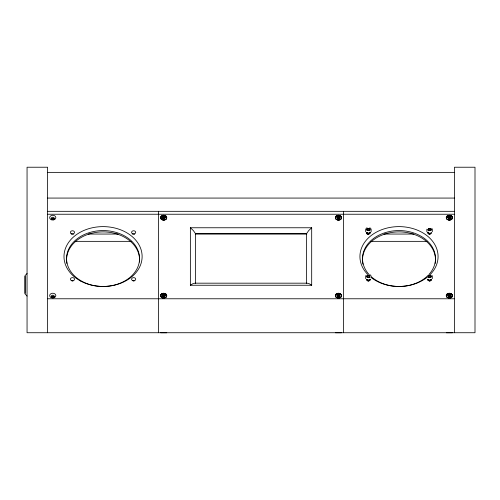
<?xml version="1.0" encoding="UTF-8"?>
<svg xmlns="http://www.w3.org/2000/svg" width="500" height="500" viewBox="0 0 500 500"><rect width="100%" height="100%" fill="white"/><g stroke="black" fill="none" stroke-linecap="round" stroke-linejoin="round"><path stroke-width="0.75" d="M162.575 215.794L162.562 215.719A3.019 2.312 0 0 0 161.875 219.65A3.019 2.312 0 0 0 166.706 218.119A3.019 2.312 0 0 0 162.556 215.681C161.838 216.844 163.681 216.044 162.681 215.669M163.144 294.331C163.45 293.438 161.356 293.688 163.05 294.425M337.919 216.363C336.169 216.456 338.075 214.869 337.856 216.45M337.919 294.331C336.169 294.425 338.075 292.838 337.856 294.419M447.994 216L448.638 215.806L448.706 216.438M448.325 293.637L448.706 294.406M367.256 233.525L367.275 232.956L367.219 233.75M448.244 293.731L447.994 293.969M366.912 233.819L367.269 232.656M165.188 216.831L165.9 216.594M165.188 294.8L165.9 294.562M340.675 216.594L339.994 216.894L340.65 216.562M340.644 294.65L339.975 294.85L340.675 294.562M366.906 233.756L367.181 233.069M451.131 295.05C452.987 294.181 449.738 294.456 451.131 295.038M369.913 232.875L368.831 234.094L369.919 232.844M339.438 216.594L339.425 216.231A1.225 0.938 0 0 1 339.438 215.987L339.237 216.025A1.869 1.431 0 0 0 339.312 216.419L338.794 216.375L339.5 216.513M369.412 280.688L369.919 279.7M430.581 280.688L431.087 279.7M371.125 231.769L371.125 229.231L370.631 228.356M426.875 229.194L426.875 231.812M432.3 231.769L432.3 229.231L431.8 228.356M164.175 216.319L164.537 216.419A1.869 1.431 0 0 1 164.462 216.025L164.662 215.987A1.225 0.938 0 0 0 164.644 216.244L164.719 216.513M164.613 294.55L164.025 294.312L164.537 294.387A1.869 1.431 0 0 1 164.462 293.994L164.662 293.956A1.225 0.938 0 0 0 164.644 294.212L164.719 294.481M339.487 293.75L339.438 293.956A1.225 0.938 0 0 0 339.425 294.212C339.837 295.081 338.025 293.888 339.312 294.4A1.869 1.431 0 0 1 339.237 293.981L339.456 293.688M450.406 216.513L449.7 216.363L450.219 216.431A1.869 1.431 0 0 1 450.144 216.012L450.344 215.987A1.225 0.938 0 0 0 450.331 216.244L450.344 216.594M450.406 294.481L449.7 294.331L450.219 294.4A1.869 1.431 0 0 1 450.144 293.981L450.344 293.956A1.225 0.938 0 0 0 450.331 294.212L450.344 294.562M447.906 216.106L448.706 216.45M447.906 294.075L448.706 294.419M340.225 217.081C342.081 216.163 338.825 216.513 340.225 217.069M432.287 278.669L432.3 276.094L431.8 275.219M369.619 232.825C369.406 234.181 366.987 234.044 366.906 232.681M369.619 279.681L369.319 280.275M430.794 279.681L430.294 280.425L429.2 280.663L430.469 280.431L431.031 279.788L429.275 280.619M431.031 232.925L429.531 233.825L428.113 232.987M165.188 216.844L165.9 216.606M165.188 294.812L165.9 294.575M450.875 216.844L451.581 216.606L450.875 216.831M450.875 294.812L451.581 294.575L450.875 294.8M367 232.706L367.113 233.637L368.175 234.15M367.006 232.644L367.106 233.581L368.156 234.1M369.888 279.969L369.125 280.806M431.056 279.969L430.569 280.65L429.344 281.012M162.344 216.981L161.806 216.369M162.344 294.95L161.806 294.337M337.044 217.081L336.581 216.369M447.731 217.069L447.488 216.369M447.95 295.05L447.488 294.337M165.45 217.081C167.306 216.169 164.05 216.513 165.45 217.069M161.806 216.381L161.181 216.938L162.269 217.069M162.05 295.05C160.375 295.456 161.781 293.45 162.25 294.806M336.581 216.381L335.944 216.912L336.825 217.081M336.581 294.35L336.275 294.819M446.931 216.969L447.488 216.381M447.181 294.819L447.488 294.35M51.294 297.013L51.35 296.894A1.544 1.181 0 0 1 52.919 296.2A1.544 1.181 0 0 1 54.269 297.131M306.544 283.631L306.544 233.681L308.688 230.588L311.688 227.763L311.688 285.25L190.369 285.25L190.369 227.763L311.688 227.763M367.669 228.525L366.925 229.513L366.925 230.369L367.669 229.387L367.669 228.525L369.156 228.525L369.894 229.513L369.525 230.863M369.894 229.513C369.531 230.975 367.294 230.994 366.925 229.513M367.669 275.387L366.925 276.369L366.925 277.231L367.669 276.244L367.669 275.387L369.156 275.387C371.119 276.95 367.494 278.625 366.925 276.369M430.325 228.525L430.325 229.387L431.069 230.369L431.069 229.513L430.325 228.525L428.844 228.525L428.1 229.513L428.469 230.863M431.069 229.513C430.706 230.975 428.462 230.994 428.1 229.513M428.844 275.387C426.362 277.969 432.819 277.975 430.325 275.387L428.844 275.387L428.844 276.244L428.1 277.231L428.469 277.725M366.906 232.744C367.088 234.269 369.781 234.125 369.913 232.631L369.288 233.706M369.538 232.794L369.237 233.156M369.538 279.656L369.237 280.019M430.706 279.656L430.194 280.15M369.812 232.706L368.544 233.487L366.987 232.787M337.337 215.731L337.356 215.694A3.019 2.312 0 0 1 341.481 218.119A3.019 2.312 0 0 1 336.65 219.65A3.019 2.312 0 0 1 337.331 215.681L337.413 215.875M369.8 232.675L368.738 233.663M337.337 293.7L337.356 293.663A3.019 2.312 0 0 1 341.481 296.087A3.019 2.312 0 0 1 336.65 297.619A3.019 2.312 0 0 1 337.331 293.65L337.337 293.731M367.169 233.125L367.031 233.85L367.269 232.887M366.194 228.356L365.637 229.675L365.706 231.812M366.194 275.219L365.694 276.094L365.706 278.669M369.525 277.725L369.894 277.231L369.156 276.244L369.156 275.387M428.1 230.369L428.844 229.387L428.844 228.525M161.669 216.875L162.125 216.938M336.613 294.625L336.9 294.906M430.644 233.238L429.181 233.75L428.106 232.925M369.312 233.031C370.244 232.406 368.188 234.175 367.544 233.206M369.312 279.887L369.462 279.713A1.506 1.15 0 0 1 369.137 279.881M27.056 273.463L25 275.725L25 293.812L27.056 296.075M430.625 280.394L430.256 280.712M367.294 233.294L367.244 233.762M369.656 279.8L369.206 280.306M430.825 279.8L429.375 280.562M430.556 233.287L429.644 233.706M164.694 218.794C165.881 216.762 162.169 216.294 162.731 218.25M164.694 296.762C165.881 294.731 162.169 294.262 162.731 296.219M339.469 218.794C340.637 216.419 336.344 216.419 337.506 218.794M339.469 296.762C340.637 294.387 336.344 294.387 337.506 296.762M450.375 218.25C450.944 216.294 447.231 216.762 448.419 218.794M450.375 296.219C450.944 294.262 447.231 294.731 448.419 296.762M369.294 280.431L369.856 279.788L368.988 280.531M190.369 285.25L192.906 283.681L194.938 283.175L307.119 283.175L309.15 283.681L311.688 285.25M430.281 280.038L430.637 279.713A1.506 1.15 0 0 1 430.306 279.881M369.525 233.356L368.669 233.75M430.7 233.356L429.844 233.75M366.575 228.031L367.044 227.775M163.713 217.706C160.669 218.738 166.756 218.731 163.713 217.706L163.713 216.838M338.488 217.706C335.45 218.738 341.531 218.731 338.488 217.706L338.488 216.838M163.713 295.681C160.669 296.706 166.756 296.7 163.713 295.681L163.713 294.806M449.394 217.706C446.356 218.738 452.438 218.731 449.394 217.706L449.394 216.838M338.488 295.681C335.45 296.706 341.531 296.7 338.488 295.681L338.488 294.806M449.394 295.681C446.356 296.706 452.438 296.7 449.394 295.681L449.394 294.806M164.662 216.594L164.031 216.4M369.025 233.287L367.575 233.287M430.194 233.287C429.487 234.156 427.669 232.169 428.794 233.194M337.488 215.987L337.675 216.287M162.712 293.956L162.9 294.256M448.113 216.094L448.581 216.287L448.394 216M430.312 280.844L429.325 280.963M447.731 295.05L446.931 294.944M368.875 233.287L367.844 233.294M430.05 233.287L429.012 233.294M451.131 217.081C452.981 216.206 449.738 216.494 451.131 217.069M165.45 295.05C167.3 294.175 164.056 294.462 165.45 295.038M368.781 280.244L367.887 280.3L366.987 279.644M429.95 280.244L429.062 280.3L428.162 279.644M368.869 280.287L367.125 279.806M430.037 280.287L429.044 280.25M368.85 280.244L367.994 280.269M430.025 280.244L429.162 280.269M368.738 280.525L367.713 280.431M367.044 280.075L368.688 280.656L367.856 280.556M368.669 280.613L367.706 280.531L366.938 279.788M340.506 294.344C338.612 295.2 341.538 295 340.613 294.375M47.619 172.369L454.438 172.369M47.619 198.069L454.438 198.069M47.619 211.325L454.438 211.325M47.619 214.237L454.438 214.237M367.669 229.387L369.156 229.387L369.894 230.369M428.844 229.387L430.325 229.387M190.369 227.763L193.369 230.588L195.512 233.681L306.544 233.681M88.35 234.05L118.019 234.05M195.263 234.031L306.794 234.031M384.038 234.05L413.706 234.05M75.075 241.35L131.287 241.35M370.769 241.35L426.981 241.35M367.669 276.244L369.156 276.244M428.844 276.244L430.325 276.244L431.069 277.231L431.069 276.369M47.619 298.775L454.438 298.775M160.681 332.556L166.719 332.556M335.456 332.556L341.494 332.556M446.362 332.556L452.4 332.556M160.681 332.775L166.719 332.775M335.456 332.775L341.494 332.775M446.362 332.775L452.4 332.775M368.369 233.775L367.312 233.294L368.206 233.706M336.094 294.938L336.906 295.062M368.325 234.044L367.819 233.95M447 216.969L447.812 217.087M429.344 234.15L428.288 233.637M367.856 280.956L368.831 280.956L367.837 280.9M429.375 233.706L428.531 233.294L429.275 233.756M429.325 234.1L428.275 233.581M164.125 294.262L164.537 294.387M162.312 294.144L162.931 294.381M448.038 294.156L448.612 294.381M448.581 294.256L448.113 294.062L448.581 294.244M162.9 216.287L162.431 216.094L162.9 216.275M337.675 294.256L337.206 294.062L337.675 294.244M367.844 280.156L367.306 279.75M428.875 280.531L428.106 279.788M369.781 227.775L370.244 228.031M369.781 274.637L370.244 274.894M367.756 280.188L367.269 279.744M428.75 280.144L428.294 279.806M428.719 280.794L428.081 280.044M428.806 280.456L428.375 279.781L428.688 280.312M428.619 280.456L428.113 279.844M428.794 280.05L428.475 279.75M428.719 280.069L428.438 279.744M367.325 233.131L366.981 232.725M428.481 280.694L428.081 279.981M336.581 294.337L337.025 294.806M370.631 275.219L371.125 276.094M428.162 232.787L429.062 233.444L430.344 233.312L429.044 233.394L428.156 232.725M162.638 293.844L162.562 293.688A3.019 2.312 0 0 1 166.706 296.087A3.019 2.312 0 0 1 161.875 297.619A3.019 2.312 0 0 1 162.556 293.65M454.438 332.731L454.438 167.225L475 167.225L475 332.731L27.056 332.731L27.056 167.225L47.619 167.225L47.619 332.731M430.325 275.387L430.325 276.244M369.156 228.525L369.156 229.387M343.556 211.325L343.556 332.731M195.512 233.681L195.512 283.631M158.5 211.325L158.5 332.731M25.1 276.238L25.1 293.3M367.788 274.538A39.069 29.925 0 0 1 372.769 234.363A39.069 29.925 0 0 1 425.456 234.519A39.069 29.925 0 0 1 430.025 274.731M427.369 277.113A39.069 29.925 0 0 1 370.975 277.394M368.944 274.387A36.5 27.956 0 0 1 374.875 237.544A36.5 27.956 0 0 1 423.338 237.688A36.5 27.956 0 0 1 428.881 274.569M427.981 275.512A36.5 27.956 0 0 1 371.275 276.706M431.637 232.344A2.056 1.575 0 0 1 429.581 233.919A2.056 1.575 0 0 1 427.525 232.344M370.469 232.344A2.056 1.575 0 0 1 368.413 233.919A2.056 1.575 0 0 1 366.356 232.344M431.637 279.206A2.056 1.575 0 0 1 429.581 280.781A2.056 1.575 0 0 1 427.525 279.206M370.469 279.206A2.056 1.575 0 0 1 368.413 280.781A2.056 1.575 0 0 1 366.356 279.206M362.619 262.075A36.5 27.956 0 0 1 399.906 231.894A36.5 27.956 0 0 1 435.188 263.456M362.956 264.256A36.5 27.956 0 0 1 362.706 262.8M71.944 280.988A2.056 1.575 0 0 1 73.006 280.988M133.112 280.988A2.056 1.575 0 0 1 134.175 280.988M71.444 234.281A2.056 1.575 0 0 1 73.5 234.281M132.619 234.281A2.056 1.575 0 0 1 134.675 234.281M66.869 263.456A36.5 27.956 0 0 1 102.15 231.894A36.5 27.956 0 0 1 139.438 262.075M51.25 219.163A1.544 1.181 0 0 1 52.756 218.225A1.544 1.181 0 0 1 54.269 219.163M51.7 297.606A1.025 0.787 0 0 1 52.731 296.819A1.025 0.787 0 0 1 53.756 297.606M51.837 219.869A1.025 0.787 0 0 1 52.219 218.794A1.025 0.787 0 0 1 53.619 219.081L53.756 219.475A1.025 0.787 0 0 1 53.619 219.869M163.962 217.256A1.544 1.181 0 0 1 164.269 217.338M369.45 232.85A1.506 1.15 0 0 1 369.137 233.025M161.831 294.625L162.125 294.919L161.831 294.637M336.613 216.656L336.9 216.95L336.613 216.669M447.519 216.656L447.812 216.95L447.519 216.669M447.519 294.625L447.812 294.919L447.519 294.637M430.806 233.625L429.675 234.15L430.794 233.594M447.488 297.5A3.081 2.362 0 0 0 452.362 295.837A3.081 2.362 0 0 0 448.044 293.431A3.081 2.362 0 0 0 447.488 297.5M447.488 219.531A3.081 2.362 0 0 0 452.362 217.869A3.081 2.362 0 0 0 448.044 215.463A3.081 2.362 0 0 0 447.488 219.531M51.85 297.337A1.544 1.181 0 0 0 54.294 296.506A1.544 1.181 0 0 0 52.131 295.306A1.544 1.181 0 0 0 51.85 297.337M51.219 297.638A3.081 2.362 0 0 0 55.844 295.594A3.081 2.362 0 0 0 51.219 293.544A3.081 2.362 0 0 0 51.219 297.638M51.85 219.369A1.544 1.181 0 0 0 54.294 218.538A1.544 1.181 0 0 0 52.131 217.338A1.544 1.181 0 0 0 51.85 219.369M51.219 219.669A3.081 2.362 0 0 0 55.844 217.619A3.081 2.362 0 0 0 51.219 215.575A3.081 2.362 0 0 0 51.219 219.669M80.887 281.181A39.069 29.925 0 0 0 142 258.925A39.069 29.925 0 0 0 86.287 229.513A39.069 29.925 0 0 0 80.887 281.181M82.35 281.544A36.5 27.956 0 0 0 139.438 260.75A36.5 27.956 0 0 0 87.387 233.275A36.5 27.956 0 0 0 82.35 281.544M71.019 233.456A2.056 1.575 0 0 0 74.456 232.75A2.056 1.575 0 0 0 71.944 230.825A2.056 1.575 0 0 0 71.019 233.456M132.194 233.456A2.056 1.575 0 0 0 135.631 232.75A2.056 1.575 0 0 0 133.112 230.825A2.056 1.575 0 0 0 132.194 233.456M71.444 280.569A2.056 1.575 0 0 0 74.531 279.206A2.056 1.575 0 0 0 71.444 277.838A2.056 1.575 0 0 0 71.444 280.569M132.619 280.569A2.056 1.575 0 0 0 135.7 279.206A2.056 1.575 0 0 0 132.619 277.838A2.056 1.575 0 0 0 132.619 280.569M161.825 297.5A3.081 2.362 0 0 0 166.706 295.837A3.081 2.362 0 0 0 162.387 293.431A3.081 2.362 0 0 0 161.825 297.5M162.206 297.65A3.019 2.312 0 0 0 166.731 295.644A3.019 2.312 0 0 0 162.206 293.644A3.019 2.312 0 0 0 162.206 297.65M161.825 219.531A3.081 2.362 0 0 0 166.706 217.869A3.081 2.362 0 0 0 162.387 215.463A3.081 2.362 0 0 0 161.825 219.531M162.206 219.681A3.019 2.312 0 0 0 166.731 217.675A3.019 2.312 0 0 0 162.206 215.675A3.019 2.312 0 0 0 162.206 219.681M336.606 297.5A3.081 2.362 0 0 0 341.481 295.837A3.081 2.362 0 0 0 337.163 293.431A3.081 2.362 0 0 0 336.606 297.5A3.019 2.312 0 0 0 341.481 295.95A3.019 2.312 0 0 0 337.331 293.506A3.019 2.312 0 0 0 336.65 297.481M336.606 219.531A3.081 2.362 0 0 0 341.481 217.869A3.081 2.362 0 0 0 337.163 215.463A3.081 2.362 0 0 0 336.606 219.531A3.019 2.312 0 0 0 341.481 217.981A3.019 2.312 0 0 0 337.331 215.538A3.019 2.312 0 0 0 336.65 219.513M367.362 277.175A1.481 1.137 0 0 0 369.844 276.663A1.481 1.137 0 0 0 368.025 275.275A1.481 1.137 0 0 0 367.362 277.175M428.531 277.175A1.481 1.137 0 0 0 431.019 276.663A1.481 1.137 0 0 0 429.2 275.275A1.481 1.137 0 0 0 428.531 277.175M428.531 230.312A1.481 1.137 0 0 0 431.019 229.806A1.481 1.137 0 0 0 429.2 228.412A1.481 1.137 0 0 0 428.531 230.312M367.362 230.312A1.481 1.137 0 0 0 369.844 229.806A1.481 1.137 0 0 0 368.025 228.412A1.481 1.137 0 0 0 367.362 230.312M163 218.394A1.175 0.9 0 0 0 164.881 217.794A1.175 0.9 0 0 0 163.263 216.844A1.175 0.9 0 0 0 163 218.394M447.556 219.65A3.019 2.312 0 0 0 452.388 218.119A3.019 2.312 0 0 0 448.237 215.681A3.019 2.312 0 0 0 447.556 219.65M448.681 218.394A1.175 0.9 0 0 0 450.562 217.794A1.175 0.9 0 0 0 448.944 216.844A1.175 0.9 0 0 0 448.681 218.394M447.556 219.513A3.019 2.312 0 0 0 452.388 217.981A3.019 2.312 0 0 0 448.237 215.538A3.019 2.312 0 0 0 447.556 219.513M337.775 218.394A1.175 0.9 0 0 0 339.656 217.794A1.175 0.9 0 0 0 338.038 216.844A1.175 0.9 0 0 0 337.775 218.394M163 296.363A1.175 0.9 0 0 0 164.881 295.763A1.175 0.9 0 0 0 163.263 294.812A1.175 0.9 0 0 0 163 296.363M447.556 297.619A3.019 2.312 0 0 0 452.388 296.087A3.019 2.312 0 0 0 448.237 293.65A3.019 2.312 0 0 0 447.556 297.619M448.681 296.363A1.175 0.9 0 0 0 450.562 295.763A1.175 0.9 0 0 0 448.944 294.812A1.175 0.9 0 0 0 448.681 296.363M447.556 297.481A3.019 2.312 0 0 0 452.388 295.95A3.019 2.312 0 0 0 448.237 293.506A3.019 2.312 0 0 0 447.556 297.481M337.775 296.363A1.175 0.9 0 0 0 339.656 295.763A1.175 0.9 0 0 0 338.038 294.812A1.175 0.9 0 0 0 337.775 296.363"/></g></svg>
